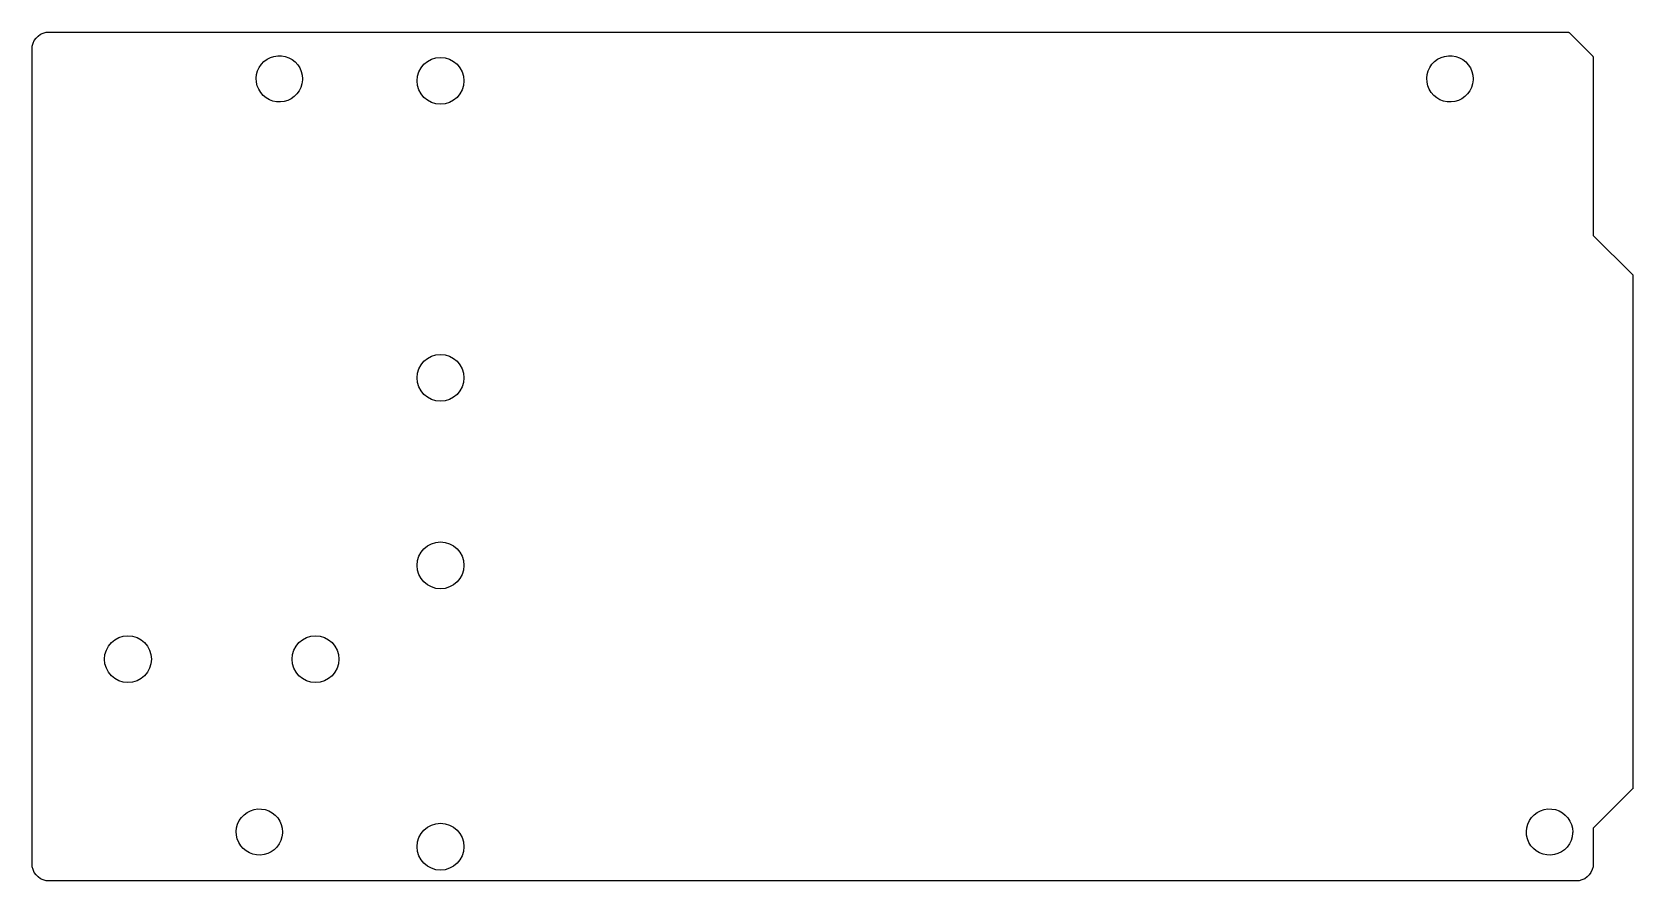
# Model space of a CAD drawing. Header units: millimetres. Extents: x 84 to 186, y -109 to -55.
import ezdxf

# ---------------------------------------------------------------- set-up
doc = ezdxf.new("R2010")
doc.units = ezdxf.units.MM
doc.header["$MEASUREMENT"] = 0
for name, color, linetype in [('Shape', 7, 'Continuous'), ('Shape002', 7, 'Continuous'), ('Shape004', 7, 'Continuous'), ('Shape010', 7, 'Continuous'), ('Shape012', 7, 'Continuous')]:
    doc.layers.add(name, color=color, linetype=linetype)

msp = doc.modelspace()

# ---------------------------------------------------------------- linework, layer by layer
for centre in [(110, -58), (110, -77), (110, -89), (90, -95), (102, -95), (110, -107)]:
    msp.add_circle(centre, 1.5)
at = {"layer": 'Shape'}
for p, q in [((84.0104, -55.4246), (84.1204, -55.2675)), ((84.1204, -55.2675), (84.2559, -55.132)), ((84.2559, -55.132), (84.413, -55.022)), ((84.413, -55.022), (84.5868, -54.9409)), ((84.5868, -54.9409), (84.772, -54.8913)), ((84.772, -54.8913), (84.963, -54.8746)), ((84.963, -54.8746), (182.134, -54.8746)), ((182.134, -54.8746), (182.142, -54.8771)), ((182.142, -54.8771), (182.15, -54.8758)), ((182.15, -54.8758), (182.17, -54.8865)), ((182.17, -54.8865), (182.193, -54.8937)), ((182.193, -54.8937), (182.197, -54.9002)), ((182.197, -54.9002), (182.205, -54.9039)), ((182.205, -54.9039), (183.729, -56.4279)), ((83.863, -55.9746), (83.8797, -55.7836)), ((83.863, -108.093), (83.863, -55.9746)), ((83.8797, -55.7836), (83.9293, -55.5984)), ((83.9293, -55.5984), (84.0104, -55.4246)), ((183.729, -56.4279), (183.732, -56.4351)), ((183.732, -56.4351), (183.739, -56.4398)), ((183.739, -56.4398), (183.746, -56.4621)), ((183.746, -56.4621), (183.757, -56.483)), ((183.757, -56.483), (183.755, -56.4909)), ((183.755, -56.4909), (183.758, -56.4986)), ((183.758, -56.4986), (183.758, -67.8872)), ((183.758, -67.8872), (186.269, -70.3979)), ((186.269, -70.3979), (186.272, -70.4051)), ((186.272, -70.4051), (186.279, -70.4098)), ((186.279, -70.4098), (186.286, -70.4321)), ((186.286, -70.4321), (186.297, -70.453)), ((186.297, -70.453), (186.295, -70.4609)), ((186.295, -70.4609), (186.298, -70.4686)), ((186.298, -70.4686), (186.298, -103.235)), ((186.269, -103.306), (183.758, -105.816)), ((186.272, -103.299), (186.269, -103.306)), ((186.279, -103.294), (186.272, -103.299)), ((186.286, -103.272), (186.279, -103.294)), ((186.297, -103.251), (186.286, -103.272)), ((186.298, -103.235), (186.295, -103.243)), ((186.295, -103.243), (186.297, -103.251)), ((183.758, -105.816), (183.758, -108.093)), ((83.8797, -108.284), (83.863, -108.093)), ((83.9293, -108.469), (83.8797, -108.284)), ((84.0104, -108.643), (83.9293, -108.469)), ((183.692, -108.469), (183.611, -108.643)), ((183.741, -108.284), (183.692, -108.469)), ((183.758, -108.093), (183.741, -108.284)), ((84.1204, -108.8), (84.0104, -108.643)), ((84.2559, -108.936), (84.1204, -108.8)), ((84.413, -109.046), (84.2559, -108.936)), ((84.5868, -109.127), (84.413, -109.046)), ((84.772, -109.176), (84.5868, -109.127)), ((84.963, -109.193), (84.772, -109.176)), ((182.658, -109.193), (84.963, -109.193)), ((182.849, -109.176), (182.658, -109.193)), ((183.034, -109.127), (182.849, -109.176)), ((183.208, -109.046), (183.034, -109.127)), ((183.365, -108.936), (183.208, -109.046)), ((183.501, -108.8), (183.365, -108.936)), ((183.611, -108.643), (183.501, -108.8))]:
    msp.add_line(p, q, dxfattribs=at)
at = {"layer": 'Shape002'}
for p, q in [((97.0202, -105.55), (97.1223, -105.33)), ((97.1223, -105.33), (97.259, -105.13)), ((97.259, -105.13), (97.4266, -104.954)), ((97.4266, -104.954), (97.6205, -104.809)), ((97.6205, -104.809), (97.8356, -104.697)), ((97.8356, -104.697), (98.0661, -104.621)), ((98.0661, -104.621), (98.3059, -104.585)), ((98.3059, -104.585), (98.5484, -104.588)), ((98.5484, -104.588), (98.7871, -104.63)), ((98.7871, -104.63), (99.0157, -104.711)), ((99.0157, -104.711), (99.2281, -104.828)), ((99.2281, -104.828), (99.4184, -104.979)), ((99.4184, -104.979), (99.5816, -105.158)), ((99.5816, -105.158), (99.7133, -105.362)), ((99.7133, -105.362), (99.81, -105.584)), ((96.9296, -106.025), (96.9554, -105.784)), ((96.9298, -106.028), (96.9296, -106.025)), ((96.9436, -106.267), (96.9298, -106.028)), ((96.9969, -106.504), (96.9436, -106.267)), ((96.9554, -105.784), (97.0202, -105.55)), ((97.0882, -106.728), (96.9969, -106.504)), ((99.8556, -106.374), (99.7851, -106.606)), ((99.81, -105.584), (99.8691, -105.819)), ((99.8872, -106.133), (99.8556, -106.374)), ((99.8691, -105.819), (99.889, -106.061)), ((99.889, -106.061), (99.8872, -106.133)), ((97.2149, -106.935), (97.0882, -106.728)), ((97.3737, -107.118), (97.2149, -106.935)), ((97.5603, -107.273), (97.3737, -107.118)), ((97.7697, -107.396), (97.5603, -107.273)), ((97.9962, -107.482), (97.7697, -107.396)), ((98.2339, -107.53), (97.9962, -107.482)), ((98.4762, -107.539), (98.2339, -107.53)), ((98.7168, -107.509), (98.4762, -107.539)), ((98.9491, -107.439), (98.7168, -107.509)), ((99.1669, -107.332), (98.9491, -107.439)), ((99.3643, -107.191), (99.1669, -107.332)), ((99.5361, -107.02), (99.3643, -107.191)), ((99.6776, -106.823), (99.5361, -107.02)), ((99.7851, -106.606), (99.6776, -106.823))]:
    msp.add_line(p, q, dxfattribs=at)
at = {"layer": 'Shape004'}
for p, q in [((179.57, -105.55), (179.672, -105.33)), ((179.672, -105.33), (179.809, -105.13)), ((179.809, -105.13), (179.977, -104.954)), ((179.977, -104.954), (180.17, -104.809)), ((180.17, -104.809), (180.386, -104.697)), ((180.386, -104.697), (180.616, -104.621)), ((180.616, -104.621), (180.856, -104.585)), ((180.856, -104.585), (181.098, -104.588)), ((181.098, -104.588), (181.337, -104.63)), ((181.337, -104.63), (181.566, -104.711)), ((181.566, -104.711), (181.778, -104.828)), ((181.778, -104.828), (181.968, -104.979)), ((181.968, -104.979), (182.132, -105.158)), ((182.132, -105.158), (182.263, -105.362)), ((182.263, -105.362), (182.36, -105.584)), ((179.48, -106.025), (179.505, -105.784)), ((179.48, -106.028), (179.48, -106.025)), ((179.494, -106.267), (179.48, -106.028)), ((179.547, -106.504), (179.494, -106.267)), ((179.505, -105.784), (179.57, -105.55)), ((179.638, -106.728), (179.547, -106.504)), ((182.406, -106.374), (182.335, -106.606)), ((182.36, -105.584), (182.419, -105.819)), ((182.437, -106.133), (182.406, -106.374)), ((182.419, -105.819), (182.439, -106.061)), ((182.439, -106.061), (182.437, -106.133)), ((179.765, -106.935), (179.638, -106.728)), ((179.924, -107.118), (179.765, -106.935)), ((180.11, -107.273), (179.924, -107.118)), ((180.32, -107.396), (180.11, -107.273)), ((180.546, -107.482), (180.32, -107.396)), ((180.784, -107.53), (180.546, -107.482)), ((181.026, -107.539), (180.784, -107.53)), ((181.267, -107.509), (181.026, -107.539)), ((181.499, -107.439), (181.267, -107.509)), ((181.717, -107.332), (181.499, -107.439)), ((181.914, -107.191), (181.717, -107.332)), ((182.086, -107.02), (181.914, -107.191)), ((182.228, -106.823), (182.086, -107.02)), ((182.335, -106.606), (182.228, -106.823))]:
    msp.add_line(p, q, dxfattribs=at)
at = {"layer": 'Shape010'}
for p, q in [((173.134, -57.5927), (173.199, -57.359)), ((173.199, -57.359), (173.301, -57.139)), ((173.301, -57.139), (173.438, -56.9387)), ((173.438, -56.9387), (173.605, -56.7633)), ((173.605, -56.7633), (173.799, -56.6177)), ((173.799, -56.6177), (174.015, -56.5057)), ((174.015, -56.5057), (174.245, -56.4304)), ((174.245, -56.4304), (174.485, -56.3937)), ((174.485, -56.3937), (174.727, -56.3967)), ((174.727, -56.3967), (174.966, -56.4392)), ((174.966, -56.4392), (175.195, -56.5202)), ((175.195, -56.5202), (175.407, -56.6374)), ((175.407, -56.6374), (175.597, -56.7877)), ((175.597, -56.7877), (175.761, -56.967)), ((175.761, -56.967), (175.892, -57.1707)), ((175.892, -57.1707), (175.989, -57.3931)), ((173.109, -57.8338), (173.134, -57.5927)), ((173.109, -57.8367), (173.109, -57.8338)), ((173.122, -58.076), (173.109, -57.8367)), ((173.176, -58.3126), (173.122, -58.076)), ((173.267, -58.5373), (173.176, -58.3126)), ((176.034, -58.1827), (175.964, -58.4148)), ((175.989, -57.3931), (176.048, -57.6283)), ((176.066, -57.9423), (176.034, -58.1827)), ((176.048, -57.6283), (176.068, -57.87)), ((176.068, -57.87), (176.066, -57.9423)), ((173.394, -58.744), (173.267, -58.5373)), ((173.553, -58.9273), (173.394, -58.744)), ((173.739, -59.0823), (173.553, -58.9273)), ((173.949, -59.2046), (173.739, -59.0823)), ((174.175, -59.2911), (173.949, -59.2046)), ((174.413, -59.3395), (174.175, -59.2911)), ((174.655, -59.3484), (174.413, -59.3395)), ((174.896, -59.3176), (174.655, -59.3484)), ((175.128, -59.2479), (174.896, -59.3176)), ((175.346, -59.1412), (175.128, -59.2479)), ((175.543, -59.0003), (175.346, -59.1412)), ((175.715, -58.8292), (175.543, -59.0003)), ((175.857, -58.6322), (175.715, -58.8292)), ((175.964, -58.4148), (175.857, -58.6322))]:
    msp.add_line(p, q, dxfattribs=at)
at = {"layer": 'Shape012'}
for p, q in [((98.2343, -57.5927), (98.2991, -57.359)), ((98.2991, -57.359), (98.4012, -57.139)), ((98.4012, -57.139), (98.5379, -56.9387)), ((98.5379, -56.9387), (98.7055, -56.7633)), ((98.7055, -56.7633), (98.8994, -56.6177)), ((98.8994, -56.6177), (99.1145, -56.5057)), ((99.1145, -56.5057), (99.345, -56.4304)), ((99.345, -56.4304), (99.5848, -56.3937)), ((99.5848, -56.3937), (99.8273, -56.3967)), ((99.8273, -56.3967), (100.066, -56.4392)), ((100.066, -56.4392), (100.295, -56.5202)), ((100.295, -56.5202), (100.507, -56.6374)), ((100.507, -56.6374), (100.697, -56.7877)), ((100.697, -56.7877), (100.861, -56.967)), ((100.861, -56.967), (100.992, -57.1707)), ((100.992, -57.1707), (101.089, -57.3931)), ((98.2085, -57.8338), (98.2343, -57.5927)), ((98.2087, -57.8367), (98.2085, -57.8338)), ((98.2225, -58.076), (98.2087, -57.8367)), ((98.2758, -58.3126), (98.2225, -58.076)), ((98.3671, -58.5373), (98.2758, -58.3126)), ((101.134, -58.1827), (101.064, -58.4148)), ((101.089, -57.3931), (101.148, -57.6283)), ((101.166, -57.9423), (101.134, -58.1827)), ((101.148, -57.6283), (101.168, -57.87)), ((101.168, -57.87), (101.166, -57.9423)), ((98.4938, -58.744), (98.3671, -58.5373)), ((98.6526, -58.9273), (98.4938, -58.744)), ((98.8392, -59.0823), (98.6526, -58.9273)), ((99.0486, -59.2046), (98.8392, -59.0823)), ((99.2751, -59.2911), (99.0486, -59.2046)), ((99.5128, -59.3395), (99.2751, -59.2911)), ((99.7551, -59.3484), (99.5128, -59.3395)), ((99.9957, -59.3176), (99.7551, -59.3484)), ((100.228, -59.2479), (99.9957, -59.3176)), ((100.446, -59.1412), (100.228, -59.2479)), ((100.643, -59.0003), (100.446, -59.1412)), ((100.815, -58.8292), (100.643, -59.0003)), ((100.957, -58.6322), (100.815, -58.8292)), ((101.064, -58.4148), (100.957, -58.6322))]:
    msp.add_line(p, q, dxfattribs=at)

doc.saveas('drawing.dxf')
